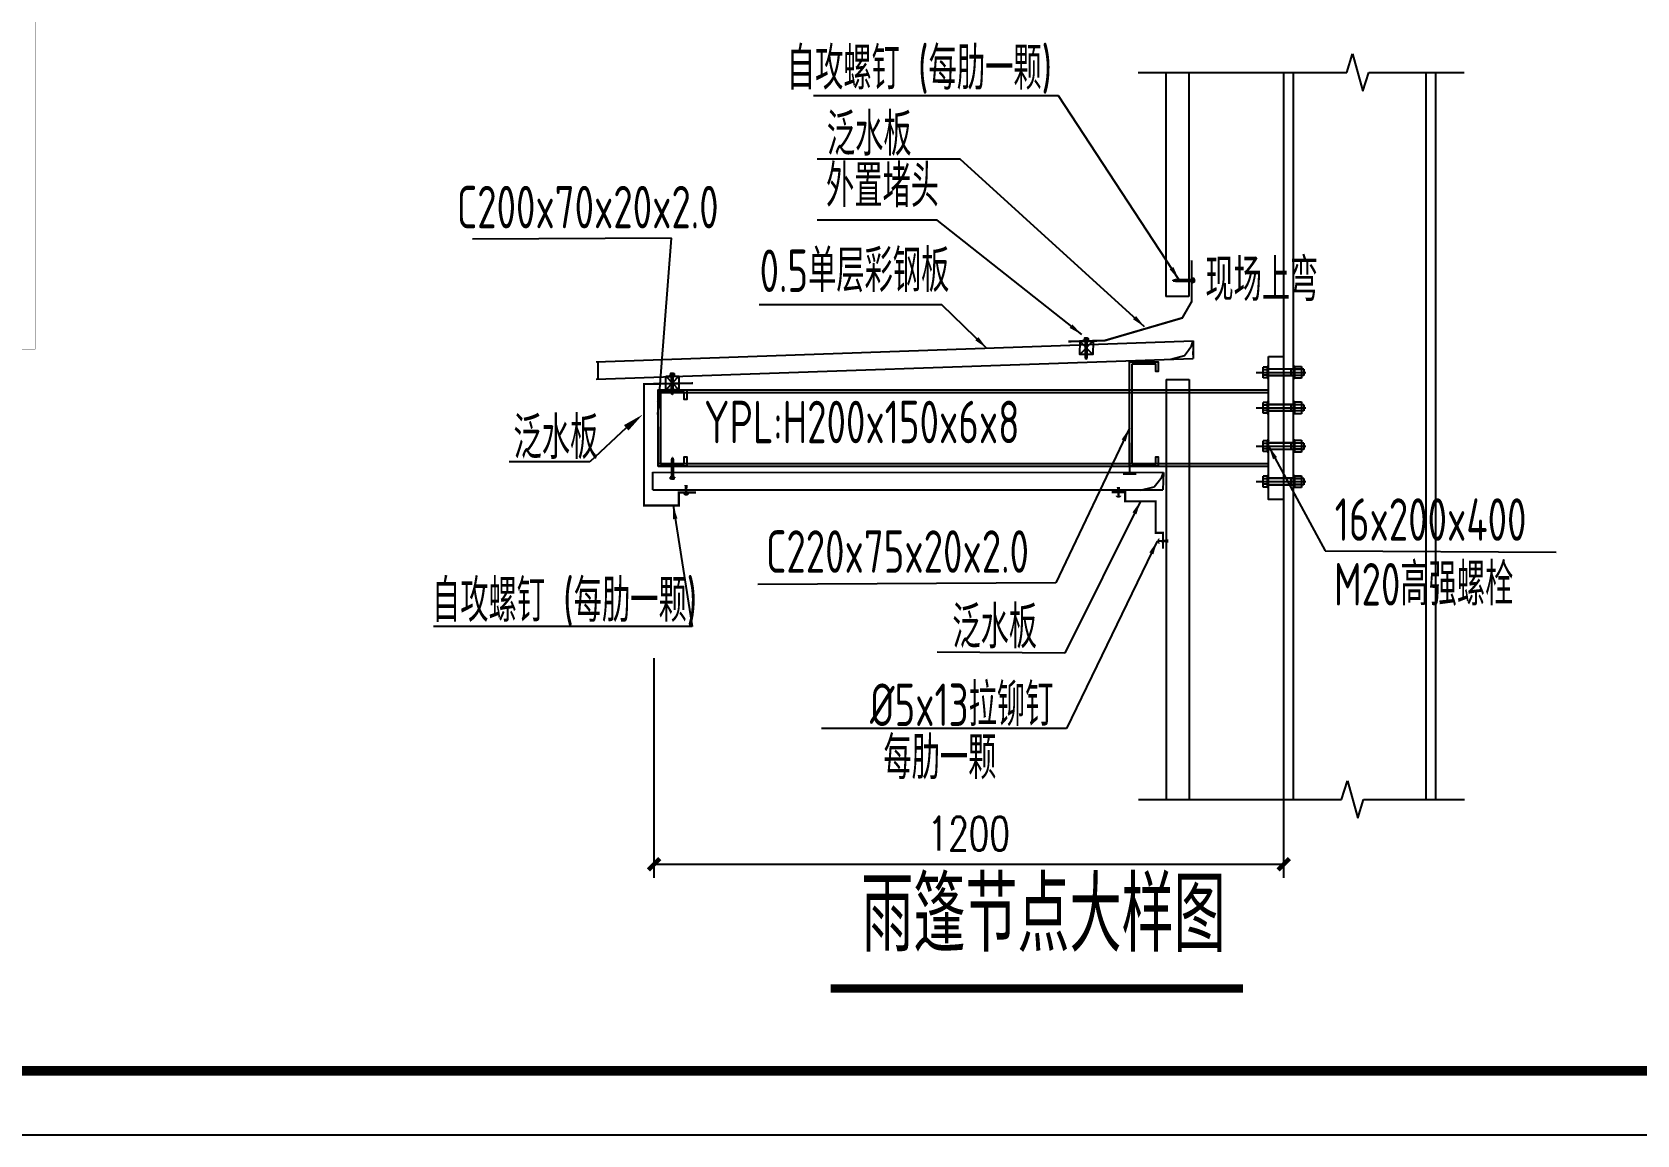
# Model space of a CAD drawing. Extents: x -33967 to 1773478, y -1022458 to -784650.
# Drawn here: x 610563 to 645971, y -875727 to -851393 of the extents above; entities that cross this region are included whole.
import ezdxf
from ezdxf.enums import TextEntityAlignment as Align

# ---------------------------------------------------------------- set-up
doc = ezdxf.new("R2010")
doc.units = 0
doc.header["$LTSCALE"] = 1000
doc.header["$MEASUREMENT"] = 0
for name, color, linetype in [('AXIS', 3, 'Continuous'), ('GZ', 50, 'Continuous'), ('LT', 27, 'Continuous'), ('PUB_TEXT', 7, 'Continuous'), ('PUB_TITLE', 4, 'Continuous'), ('SPACE', 7, 'Continuous'), ('TEXT', 7, 'Continuous')]:
    doc.layers.add(name, color=color, linetype=linetype)
doc.styles.add('_TCH_DIM_T3', font='SIMPLEX', dxfattribs={"width": 0.705882, "bigfont": 'GBCBIG'})
doc.styles.add('C', font='tssdeng.shx', dxfattribs={"height": 3, "bigfont": 'tssdchn.shx'})
doc.styles.add('TSSD_Norm', font='tssdeng.shx', dxfattribs={"bigfont": 'hztxt.shx'})
doc.dimstyles.new('TCH-200-1', dxfattribs={"dimtxt": 595, "dimasz": 200, "dimexe": 500, "dimexo": 600, "dimgap": 252.5, "dimtad": 1, "dimdec": 0, "dimzin": 0, "dimdsep": 46, "dimtxsty": '_TCH_DIM_T3', "dimblk": 'ARCHTICK', "dimcen": 0.09, "dimclrd": 3, "dimclre": 3, "dimclrt": 7, "dimazin": 2, "dimtfac": 1, "dimtdec": 0, "dimtix": 1, "dimtmove": 2, "dimatfit": 3, "dimfxl": 1, "dimtolj": 1, "dimtzin": 0, "dimarcsym": 0})
doc.dimstyles.new('TCH_250', dxfattribs={"dimtxt": 750, "dimasz": 250, "dimexe": 300, "dimexo": 300, "dimgap": 300, "dimtad": 1, "dimdec": 0, "dimzin": 0, "dimdsep": 46, "dimtxsty": '_TCH_DIM_T3', "dimblk": 'ARCHTICK', "dimcen": 0.09, "dimclrd": 3, "dimclre": 3, "dimclrt": 7, "dimazin": 2, "dimtfac": 1, "dimtdec": 0, "dimtix": 1, "dimtmove": 2, "dimatfit": 3, "dimfxl": 1, "dimtolj": 1, "dimtzin": 0, "dimarcsym": 0})

# ---------------------------------------------------------------- blocks, each defined once
blk = doc.blocks.new('_ArchTick')
at = {"color": 0, "linetype": 'ByBlock', "const_width": 0.4}
blk.add_lwpolyline([(-0.5, -0.5), (0.5, 0.5)], dxfattribs=at)
blk = doc.blocks.new('*D67')
at = {"layer": 'AXIS', "color": 3, "lineweight": -2, "transparency": 16777216}
for p, q in [((624284, -865206), (624284, -870055)), ((638177, -866725), (638177, -870055)), ((624284, -869755), (638177, -869755))]:
    blk.add_line(p, q, dxfattribs=at)
at = {"layer": 'Defpoints', "color": 0, "transparency": 16777216}
for p in [(624284, -864906), (638177, -866425), (638177, -869755)]:
    blk.add_point(p, dxfattribs=at)
at = {"layer": 'AXIS', "color": 3, "lineweight": -2, "transparency": 16777216, "xscale": 250, "yscale": 250, "zscale": 250, "rotation": 180}
blk.add_blockref('_ArchTick', (624284, -869755), dxfattribs=at)
at = {"layer": 'AXIS', "color": 3, "lineweight": -2, "transparency": 16777216, "xscale": 250, "yscale": 250, "zscale": 250}
blk.add_blockref('_ArchTick', (638177, -869755), dxfattribs=at)
at = {"layer": 'AXIS', "color": 7, "transparency": 16777216, "insert": (631230, -869080), "char_height": 750, "attachment_point": 5, "style": '_TCH_DIM_T3'}
blk.add_mtext('\\A1;1200', dxfattribs=at)
blk = doc.blocks.new('MD')
at = {"linetype": 'Continuous', "ltscale": 20}
blk.add_hatch(color=256, dxfattribs=at).paths.add_polyline_path([(8.6, -7.8), (8.6, -2.6), (-13.3, -4.2), (-13.2, 4.1), (8.6, 2.4), (8.6, 7.6, -0.696305)])
blk = doc.blocks.new('*X15')
at = {"color": 0}
for p, q in [((903710.7, -307545.5), (903713.7, -307542.6)), ((903710.7, -307554.3), (903716.7, -307548.3)), ((903710.7, -307563.2), (903716.7, -307557.2)), ((903710.7, -307572), (903716.7, -307566)), ((903710.7, -307580.9), (903716.7, -307574.9)), ((903710.7, -307589.7), (903716.7, -307583.7)), ((903710.7, -307598.5), (903716.7, -307592.5)), ((903712.2, -307606), (903716.1, -307602))]:
    blk.add_line(p, q, dxfattribs=at)
blk = doc.blocks.new('AUDIT_I_040821143925-1')
at = {"linetype": 'Continuous', "ltscale": 20, "xscale": -0.899999999919668, "yscale": 0.8999999999068677, "zscale": 0.9, "rotation": 269.9996944201824}
blk.add_blockref('*X15', (276843.2, -813343.8), dxfattribs=at)
blk = doc.blocks.new('GD')
at = {"linetype": 'Continuous', "ltscale": 20}
for p, q in [((0, 1.3), (15, 3.6)), ((0, -1.3), (0, 1.3)), ((15, 3.6), (137.5, 3.6)), ((108.1, -3.6), (108.1, 3.6)), ((137.5, -9.7), (137.5, 9.7)), ((137.5, 9.7), (140.8, 9.7)), ((140.8, -9.7), (140.8, 9.7)), ((148.5, 7.5), (140.8, 7.5)), ((148.5, 3.4), (140.8, 3.4)), ((150, -5.5), (150, 5.4)), ((0, -1.3), (15, -3.6)), ((15, -3.6), (137.5, -3.6)), ((137.5, -9.7), (140.8, -9.7)), ((148.5, -3.4), (140.8, -3.4)), ((148.5, -7.5), (140.8, -7.5))]:
    blk.add_line(p, q, dxfattribs=at)
blk.add_ellipse((148.5, 5.4), major_axis=(0, 2.08), ratio=0.698493, start_param=3.141597, end_param=6.28319, dxfattribs=at)
at = {"linetype": 'Continuous', "ltscale": 20, "extrusion": (0, 0, -1)}
for centre, major_axis, ratio, start_param, end_param in [((148.5, 0), (0, 3.37), 0.429967, -0.000017, 3.141602), ((148.5, -5.5), (0, 2.08), 0.698493, -0.000005, 3.141588)]:
    blk.add_ellipse(centre, major_axis=major_axis, ratio=ratio, start_param=start_param, end_param=end_param, dxfattribs=at)
at = {"layer": 'PUB_TEXT', "xscale": 1.825602383585646, "yscale": 1.341960000107064, "zscale": 1.34196}
blk.add_blockref('AUDIT_I_040821143925-1', (0, 0), dxfattribs=at)

msp = doc.modelspace()

# ---------------------------------------------------------------- linework, layer by layer
at = {"color": 0, "ltscale": 30}
for p, q in [((635574.7, -852283.1, -6171444728.8), (635574.7, -857227, -6171444728.8)), ((636082.3, -852283.1, -6171444728.8), (636082.3, -857227, -6171444728.8)), ((636082.3, -857227, -6171444728.8), (635574.7, -857227, -6171444728.8)), ((635582.1, -859056.6, -6171444728.8), (635582.1, -868323.8, -6171444728.8)), ((635582.1, -859056.6, -6171444728.8), (636089.7, -859056.6, -6171444728.8)), ((636089.7, -859056.6, -6171444728.8), (636089.7, -868323.8, -6171444728.8))]:
    msp.add_line(p, q, dxfattribs=at)
at = {"linetype": 'ByBlock'}
for p, q in [((633678.6, -858210.1, -6171444642.8), (633965.9, -858508.4, -6171444642.8)), ((633965.9, -858210.1, -6171444642.8), (633678.6, -858508.4, -6171444642.8)), ((624545.5, -858986.3, -6171444643.4), (624832.7, -859284.6, -6171444643.4)), ((624832.7, -858986.3, -6171444643.4), (624545.5, -859284.6, -6171444643.4))]:
    msp.add_line(p, q, dxfattribs=at)
for p, q in [((637571.9, -858902.9, -6171444728.8), (638665.1, -858902.9, -6171444728.8)), ((637721.8, -859022, -6171444728.8), (637721.8, -858783.9, -6171444728.8)), ((637812.6, -858783.9, -6171444728.8), (637721.8, -858783.9, -6171444728.8)), ((637812.6, -858843.4, -6171444728.8), (637721.8, -858843.4, -6171444728.8)), ((637812.6, -858962.5, -6171444728.8), (637721.8, -858962.5, -6171444728.8)), ((637812.6, -858771.7, -6171444728.8), (637812.6, -859034.2, -6171444728.8)), ((637843.8, -858771.7, -6171444728.8), (637812.6, -858771.7, -6171444728.8)), ((637843.8, -858834.2, -6171444728.8), (637812.6, -858834.2, -6171444728.8)), ((637843.8, -858971.7, -6171444728.8), (637812.6, -858971.7, -6171444728.8)), ((637843.8, -858771.7, -6171444728.8), (637843.8, -858775.3, -6171444728.8)), ((637843.8, -859034.2, -6171444728.8), (637843.8, -858771.7, -6171444728.8)), ((638343.2, -858827.9, -6171444728.8), (637843.8, -858827.9, -6171444728.8)), ((638343.2, -858834.2, -6171444728.8), (637843.8, -858834.2, -6171444728.8)), ((638343.2, -858971.7, -6171444728.8), (637843.8, -858971.7, -6171444728.8)), ((637843.8, -858977.9, -6171444728.8), (637843.8, -858974.3, -6171444728.8)), ((637843.8, -858975.8, -6171444728.8), (637843.8, -858977.9, -6171444728.8)), ((638343.2, -858977.9, -6171444728.8), (637843.8, -858977.9, -6171444728.8)), ((638343.2, -858977.9, -6171444728.8), (638343.2, -858827.9, -6171444728.8)), ((638393.2, -858827.9, -6171444728.8), (638343.2, -858827.9, -6171444728.8)), ((638624.5, -858834.2, -6171444728.8), (638343.2, -858834.2, -6171444728.8)), ((638624.5, -858971.7, -6171444728.8), (638343.2, -858971.7, -6171444728.8)), ((638343.2, -858977.9, -6171444728.8), (638343.2, -858974.3, -6171444728.8)), ((638343.2, -858975.8, -6171444728.8), (638343.2, -858977.9, -6171444728.8)), ((638393.2, -858977.9, -6171444728.8), (638343.2, -858977.9, -6171444728.8)), ((638393.2, -858771.7, -6171444728.8), (638393.2, -859034.2, -6171444728.8)), ((638424.5, -858771.7, -6171444728.8), (638393.2, -858771.7, -6171444728.8)), ((638393.2, -858827.9, -6171444728.8), (638393.2, -858831.6, -6171444728.8)), ((638393.2, -858830, -6171444728.8), (638393.2, -858827.9, -6171444728.8)), ((638424.5, -859034.2, -6171444728.8), (638424.5, -858771.7, -6171444728.8)), ((638424.5, -858773, -6171444728.8), (638572, -858773, -6171444728.8)), ((638572, -858838, -6171444728.8), (638424.5, -858838, -6171444728.8)), ((638572, -858967.9, -6171444728.8), (638424.5, -858967.9, -6171444728.8)), ((638572, -858773, -6171444728.8), (638572, -859032.8, -6171444728.8)), ((638624.5, -858834.2, -6171444728.8), (638624.5, -858971.7, -6171444728.8)), ((638624.5, -858837.8, -6171444728.8), (638624.5, -858834.2, -6171444728.8)), ((637812.6, -859022, -6171444728.8), (637721.8, -859022, -6171444728.8)), ((637843.8, -859034.2, -6171444728.8), (637812.6, -859034.2, -6171444728.8)), ((638393.2, -859034.2, -6171444728.8), (638393.2, -859030.6, -6171444728.8)), ((638424.5, -859034.2, -6171444728.8), (638393.2, -859034.2, -6171444728.8)), ((638572, -859032.8, -6171444728.8), (638424.5, -859032.8, -6171444728.8)), ((637571.9, -859684.2, -6171444728.8), (638665.1, -859684.2, -6171444728.8)), ((637721.8, -859803.3, -6171444728.8), (637721.8, -859565.1, -6171444728.8)), ((637812.6, -859565.1, -6171444728.8), (637721.8, -859565.1, -6171444728.8)), ((637812.6, -859624.7, -6171444728.8), (637721.8, -859624.7, -6171444728.8)), ((637812.6, -859552.9, -6171444728.8), (637812.6, -859815.4, -6171444728.8)), ((637843.8, -859552.9, -6171444728.8), (637812.6, -859552.9, -6171444728.8)), ((637843.8, -859615.4, -6171444728.8), (637812.6, -859615.4, -6171444728.8)), ((637843.8, -859552.9, -6171444728.8), (637843.8, -859556.5, -6171444728.8)), ((637843.8, -859815.4, -6171444728.8), (637843.8, -859552.9, -6171444728.8)), ((638343.2, -859609.2, -6171444728.8), (637843.8, -859609.2, -6171444728.8)), ((638343.2, -859615.4, -6171444728.8), (637843.8, -859615.4, -6171444728.8)), ((638343.2, -859759.2, -6171444728.8), (638343.2, -859609.2, -6171444728.8)), ((638393.2, -859609.2, -6171444728.8), (638343.2, -859609.2, -6171444728.8)), ((638624.5, -859615.4, -6171444728.8), (638343.2, -859615.4, -6171444728.8)), ((638393.2, -859552.9, -6171444728.8), (638393.2, -859815.4, -6171444728.8)), ((638424.5, -859552.9, -6171444728.8), (638393.2, -859552.9, -6171444728.8)), ((638393.2, -859609.2, -6171444728.8), (638393.2, -859612.9, -6171444728.8)), ((638393.2, -859611.3, -6171444728.8), (638393.2, -859609.2, -6171444728.8)), ((638424.5, -859815.4, -6171444728.8), (638424.5, -859552.9, -6171444728.8)), ((638424.5, -859554.3, -6171444728.8), (638572, -859554.3, -6171444728.8)), ((638572, -859619.2, -6171444728.8), (638424.5, -859619.2, -6171444728.8)), ((638572, -859554.3, -6171444728.8), (638572, -859814.1, -6171444728.8)), ((638624.5, -859615.4, -6171444728.8), (638624.5, -859752.9, -6171444728.8)), ((638624.5, -859619, -6171444728.8), (638624.5, -859615.4, -6171444728.8)), ((637812.6, -859743.7, -6171444728.8), (637721.8, -859743.7, -6171444728.8)), ((637812.6, -859803.3, -6171444728.8), (637721.8, -859803.3, -6171444728.8)), ((637843.8, -859752.9, -6171444728.8), (637812.6, -859752.9, -6171444728.8)), ((637843.8, -859815.4, -6171444728.8), (637812.6, -859815.4, -6171444728.8)), ((638343.2, -859752.9, -6171444728.8), (637843.8, -859752.9, -6171444728.8)), ((637843.8, -859759.2, -6171444728.8), (637843.8, -859755.5, -6171444728.8)), ((637843.8, -859757.1, -6171444728.8), (637843.8, -859759.2, -6171444728.8)), ((638343.2, -859759.2, -6171444728.8), (637843.8, -859759.2, -6171444728.8)), ((638624.5, -859752.9, -6171444728.8), (638343.2, -859752.9, -6171444728.8)), ((638343.2, -859759.2, -6171444728.8), (638343.2, -859755.5, -6171444728.8)), ((638343.2, -859757.1, -6171444728.8), (638343.2, -859759.2, -6171444728.8)), ((638393.2, -859759.2, -6171444728.8), (638343.2, -859759.2, -6171444728.8)), ((638393.2, -859815.4, -6171444728.8), (638393.2, -859811.9, -6171444728.8)), ((638424.5, -859815.4, -6171444728.8), (638393.2, -859815.4, -6171444728.8)), ((638572, -859749.1, -6171444728.8), (638424.5, -859749.1, -6171444728.8)), ((638572, -859814.1, -6171444728.8), (638424.5, -859814.1, -6171444728.8)), ((637721.8, -860649.8, -6171444728.8), (637721.8, -860411.7, -6171444728.8)), ((637812.6, -860411.7, -6171444728.8), (637721.8, -860411.7, -6171444728.8)), ((637812.6, -860399.5, -6171444728.8), (637812.6, -860662, -6171444728.8)), ((637843.8, -860399.5, -6171444728.8), (637812.6, -860399.5, -6171444728.8)), ((637843.8, -860399.5, -6171444728.8), (637843.8, -860403, -6171444728.8)), ((637843.8, -860662, -6171444728.8), (637843.8, -860399.5, -6171444728.8)), ((638393.2, -860399.5, -6171444728.8), (638393.2, -860662, -6171444728.8)), ((638424.5, -860399.5, -6171444728.8), (638393.2, -860399.5, -6171444728.8)), ((638424.5, -860662, -6171444728.8), (638424.5, -860399.5, -6171444728.8)), ((638424.5, -860400.8, -6171444728.8), (638572, -860400.8, -6171444728.8)), ((638572, -860400.8, -6171444728.8), (638572, -860660.6, -6171444728.8)), ((634776.2, -860455.8, -6171444642.8), (634776.2, -861139.8, -6171444642.8)), ((637571.9, -860530.7, -6171444728.8), (638665.1, -860530.7, -6171444728.8)), ((637812.6, -860471.2, -6171444728.8), (637721.8, -860471.2, -6171444728.8)), ((637812.6, -860590.3, -6171444728.8), (637721.8, -860590.3, -6171444728.8)), ((637812.6, -860649.8, -6171444728.8), (637721.8, -860649.8, -6171444728.8)), ((637843.8, -860462, -6171444728.8), (637812.6, -860462, -6171444728.8)), ((637843.8, -860599.5, -6171444728.8), (637812.6, -860599.5, -6171444728.8)), ((637843.8, -860662, -6171444728.8), (637812.6, -860662, -6171444728.8)), ((638343.2, -860455.7, -6171444728.8), (637843.8, -860455.7, -6171444728.8)), ((638343.2, -860462, -6171444728.8), (637843.8, -860462, -6171444728.8)), ((638343.2, -860599.5, -6171444728.8), (637843.8, -860599.5, -6171444728.8)), ((637843.8, -860605.7, -6171444728.8), (637843.8, -860602.1, -6171444728.8)), ((637843.8, -860603.6, -6171444728.8), (637843.8, -860605.7, -6171444728.8)), ((638343.2, -860605.7, -6171444728.8), (637843.8, -860605.7, -6171444728.8)), ((638343.2, -860605.7, -6171444728.8), (638343.2, -860455.7, -6171444728.8)), ((638393.2, -860455.7, -6171444728.8), (638343.2, -860455.7, -6171444728.8)), ((638624.5, -860462, -6171444728.8), (638343.2, -860462, -6171444728.8)), ((638624.5, -860599.5, -6171444728.8), (638343.2, -860599.5, -6171444728.8)), ((638343.2, -860605.7, -6171444728.8), (638343.2, -860602.1, -6171444728.8)), ((638343.2, -860603.6, -6171444728.8), (638343.2, -860605.7, -6171444728.8)), ((638393.2, -860605.7, -6171444728.8), (638343.2, -860605.7, -6171444728.8)), ((638393.2, -860455.7, -6171444728.8), (638393.2, -860459.4, -6171444728.8)), ((638393.2, -860457.8, -6171444728.8), (638393.2, -860455.7, -6171444728.8)), ((638393.2, -860662, -6171444728.8), (638393.2, -860658.4, -6171444728.8)), ((638424.5, -860662, -6171444728.8), (638393.2, -860662, -6171444728.8)), ((638572, -860465.8, -6171444728.8), (638424.5, -860465.8, -6171444728.8)), ((638572, -860595.7, -6171444728.8), (638424.5, -860595.7, -6171444728.8)), ((638572, -860660.6, -6171444728.8), (638424.5, -860660.6, -6171444728.8)), ((638624.5, -860462, -6171444728.8), (638624.5, -860599.5, -6171444728.8)), ((638624.5, -860465.5, -6171444728.8), (638624.5, -860462, -6171444728.8)), ((634632.4, -861139.8, -6171444642.8), (634920, -861139.8, -6171444642.8)), ((637571.9, -861312, -6171444728.8), (638665.1, -861312, -6171444728.8)), ((637721.8, -861431.1, -6171444728.8), (637721.8, -861192.9, -6171444728.8)), ((637812.6, -861192.9, -6171444728.8), (637721.8, -861192.9, -6171444728.8)), ((637812.6, -861252.4, -6171444728.8), (637721.8, -861252.4, -6171444728.8)), ((637812.6, -861371.5, -6171444728.8), (637721.8, -861371.5, -6171444728.8)), ((637812.6, -861431.1, -6171444728.8), (637721.8, -861431.1, -6171444728.8)), ((637812.6, -861180.7, -6171444728.8), (637812.6, -861443.2, -6171444728.8)), ((637843.8, -861180.7, -6171444728.8), (637812.6, -861180.7, -6171444728.8)), ((637843.8, -861243.2, -6171444728.8), (637812.6, -861243.2, -6171444728.8)), ((637843.8, -861380.7, -6171444728.8), (637812.6, -861380.7, -6171444728.8)), ((637843.8, -861443.2, -6171444728.8), (637812.6, -861443.2, -6171444728.8)), ((637843.8, -861180.7, -6171444728.8), (637843.8, -861184.3, -6171444728.8)), ((637843.8, -861443.2, -6171444728.8), (637843.8, -861180.7, -6171444728.8)), ((638343.2, -861237, -6171444728.8), (637843.8, -861237, -6171444728.8)), ((638343.2, -861243.2, -6171444728.8), (637843.8, -861243.2, -6171444728.8)), ((638343.2, -861380.7, -6171444728.8), (637843.8, -861380.7, -6171444728.8)), ((637843.8, -861387, -6171444728.8), (637843.8, -861383.3, -6171444728.8)), ((637843.8, -861384.9, -6171444728.8), (637843.8, -861387, -6171444728.8)), ((638343.2, -861387, -6171444728.8), (637843.8, -861387, -6171444728.8)), ((638343.2, -861387, -6171444728.8), (638343.2, -861237, -6171444728.8)), ((638393.2, -861237, -6171444728.8), (638343.2, -861237, -6171444728.8)), ((638624.5, -861243.2, -6171444728.8), (638343.2, -861243.2, -6171444728.8)), ((638624.5, -861380.7, -6171444728.8), (638343.2, -861380.7, -6171444728.8)), ((638343.2, -861387, -6171444728.8), (638343.2, -861383.3, -6171444728.8)), ((638343.2, -861384.9, -6171444728.8), (638343.2, -861387, -6171444728.8)), ((638393.2, -861387, -6171444728.8), (638343.2, -861387, -6171444728.8)), ((638393.2, -861180.7, -6171444728.8), (638393.2, -861443.2, -6171444728.8)), ((638424.5, -861180.7, -6171444728.8), (638393.2, -861180.7, -6171444728.8)), ((638393.2, -861237, -6171444728.8), (638393.2, -861240.7, -6171444728.8)), ((638393.2, -861239.1, -6171444728.8), (638393.2, -861237, -6171444728.8)), ((638393.2, -861443.2, -6171444728.8), (638393.2, -861439.7, -6171444728.8)), ((638424.5, -861443.2, -6171444728.8), (638393.2, -861443.2, -6171444728.8)), ((638424.5, -861443.2, -6171444728.8), (638424.5, -861180.7, -6171444728.8)), ((638424.5, -861182.1, -6171444728.8), (638572, -861182.1, -6171444728.8)), ((638572, -861247, -6171444728.8), (638424.5, -861247, -6171444728.8)), ((638572, -861376.9, -6171444728.8), (638424.5, -861376.9, -6171444728.8)), ((638572, -861441.9, -6171444728.8), (638424.5, -861441.9, -6171444728.8)), ((638572, -861182.1, -6171444728.8), (638572, -861441.9, -6171444728.8)), ((638624.5, -861243.2, -6171444728.8), (638624.5, -861380.7, -6171444728.8)), ((638624.5, -861246.8, -6171444728.8), (638624.5, -861243.2, -6171444728.8))]:
    msp.add_line(p, q)
at = {"color": 1, "const_width": 46.9}
for points, elevation in [([(636145, -856428.8), (636148, -857338.4), (635939.8, -857700), (634229.7, -858199.6), (633426.1, -858220.3)], -6171444642.8), ([(625147.2, -859140.3), (624063.3, -859159.2), (624063.3, -861838.5), (624832.7, -861838.5), (624832.7, -861552.2), (625212.5, -861552.2)], -6171444642.8), ([(634385.5, -861545.7), (634681.2, -861545.7), (634681.2, -861745.3), (635353.8, -861745.3), (635353.8, -862442.9), (635512.6, -862442.9), (635512.6, -862789.6)], -6171444728.8)]:
    msp.add_lwpolyline(points, dxfattribs=dict(at, elevation=elevation))
at = {"linetype": 'ByBlock'}
for points, elevation in [([(633684.3, -858210), (633971.6, -858210), (633965.9, -858508.4), (633678.6, -858508.4)], -6171444642.8), ([(624545.5, -858986.3), (624832.7, -858986.3), (624832.7, -859284.6), (624545.5, -859284.6)], -6171444643.4)]:
    msp.add_lwpolyline(points, close=True, dxfattribs=dict(at, elevation=elevation))
at = {"elevation": -6171444728.8}
msp.add_lwpolyline([(637843.8, -858552.6), (638176.5, -858552.6), (638176.5, -861705.3), (637843.8, -861705.3)], close=True, dxfattribs=at)
at = {"color": 3, "const_width": 183.8, "elevation": -6171444642.8}
msp.add_lwpolyline([(628179.2, -872496.2), (637281.5, -872496.2)], dxfattribs=at)
at = {"layer": 'AXIS', "linetype": 'ByBlock'}
for p, q in [((623010.4, -858667.5, -6171444642.8), (636180.4, -858207.6, -6171444642.8)), ((636145.4, -858315.6, -6171444642.8), (636180.4, -858207.6, -6171444642.8)), ((636180.4, -858207.6, -6171444642.8), (636180.4, -858594.2, -6171444642.8)), ((623010.4, -859054.1, -6171444642.8), (636180.4, -858594.2, -6171444642.8)), ((635690.2, -858611.3, -6171444642.8), (635989, -858529.2, -6171444642.8)), ((635989, -858529.2, -6171444642.8), (636074.2, -858414.8, -6171444642.8)), ((636074.2, -858414.8, -6171444642.8), (636145.4, -858315.6, -6171444642.8)), ((636174, -858441, -6171444642.8), (636183.7, -858592.6, -6171444642.8)), ((623053, -859054.1, -6171444642.8), (623053, -858667.5, -6171444642.8)), ((623670.6, -860125.6, -6171444642.8), (622866.1, -860872.9, -6171444642.8)), ((622866.1, -860872.9, -6171444642.8), (621089.6, -860872.9, -6171444642.8)), ((624255.8, -861103.2, -6171444728.8), (635524.8, -861110, -6171444728.8)), ((624255.8, -861489.8, -6171444728.8), (624255.8, -861103.2, -6171444728.8)), ((635485.8, -861216.7, -6171444728.8), (635524.8, -861110, -6171444728.8)), ((635524.8, -861109.8, -6171444728.8), (635511.1, -861496.3, -6171444728.8)), ((635020.4, -861499.1, -6171444728.8), (635321.9, -861424.6, -6171444728.8)), ((635321.9, -861424.6, -6171444728.8), (635411.1, -861313.3, -6171444728.8)), ((635321.9, -861424.6, -6171444728.8), (635411.1, -861313.3, -6171444728.8)), ((635411.1, -861313.3, -6171444728.8), (635485.8, -861216.7, -6171444728.8)), ((624255.8, -861489.8, -6171444728.8), (635511.1, -861496.3, -6171444728.8))]:
    msp.add_line(p, q, dxfattribs=at)
msp.add_solid([(623621.8, -860065, -6171444642.8), (623719.3, -860186.2, -6171444642.8), (624034.1, -859832.9, -6171444642.8)], dxfattribs=at)
at = {"layer": 'GZ'}
for p, q in [((639568.3, -852283.1, -6171444728.8), (639699.5, -851870.6, -6171444728.8)), ((639699.5, -851870.6, -6171444728.8), (639924.5, -852695.6, -6171444728.8)), ((634965, -852283.1, -6171444728.8), (639568.3, -852283.1, -6171444728.8)), ((638176.5, -852283.1, -6171444728.8), (638176.5, -868323.8, -6171444728.8)), ((638390.1, -852283.1, -6171444728.8), (638390.1, -868323.8, -6171444728.8)), ((639924.5, -852695.6, -6171444728.8), (640055.8, -852283.1, -6171444728.8)), ((640055.8, -852283.1, -6171444728.8), (642158.3, -852283.1, -6171444040.9)), ((641312.2, -852283.1, -6171444247.9), (641312.2, -868323.8, -6171444247.9)), ((641525.7, -852283.1, -6171444247.9), (641525.7, -868323.8, -6171444247.9)), ((639454.1, -868323.8, -6171444728.8), (639585.4, -867911.3, -6171444728.8)), ((639585.4, -867911.3, -6171444728.8), (639810.4, -868736.3, -6171444728.8)), ((634972.4, -868323.8, -6171444728.8), (639454.1, -868323.8, -6171444728.8)), ((639810.4, -868736.3, -6171444728.8), (639941.6, -868323.8, -6171444728.8)), ((639941.6, -868323.8, -6171444728.8), (642165.7, -868323.8, -6171444040.9))]:
    msp.add_line(p, q, dxfattribs=at)
at = {"layer": 'LT'}
for p, q in [((624372.2, -859285.3, -6171444728.8), (637843.8, -859285.3, -6171444728.8)), ((624372.2, -859285.3, -6171444728.8), (624372.8, -860908.7, -6171444643.4)), ((624372.2, -859344.8, -6171444728.8), (637843.8, -859344.8, -6171444728.8)), ((624372.7, -860913.2, -6171444646.5), (637843.8, -860913.1, -6171444728.8)), ((624372.8, -860972.6, -6171444643.4), (637843.8, -860972.6, -6171444728.8))]:
    msp.add_line(p, q, dxfattribs=at)
for points, elevation in [([(634828.5, -858721.3), (634828.5, -860919.9), (635355.8, -860919.9), (635355.8, -860761.7), (635408.5, -860761.7), (635408.5, -860972.6), (634775.8, -860972.6), (634775.8, -858668.6), (635408.5, -858668.6), (635408.5, -858879.5), (635355.8, -858879.5), (635355.8, -858721.3)], -6171444709.8), ([(624425.5, -859338), (624425.5, -860919.9), (624952.8, -860919.9), (624952.8, -860761.7), (625005.5, -860761.7), (625005.5, -860972.6), (624372.8, -860972.6), (624372.8, -859285.3), (625005.5, -859285.3), (625005.5, -859496.2), (624952.8, -859496.2), (624952.8, -859338)], -6171444643.4)]:
    msp.add_lwpolyline(points, close=True, dxfattribs=dict(at, elevation=elevation))
at = {"layer": 'PUB_TITLE'}
msp.add_lwpolyline([(540956.8, -875726.8), (659756.8, -875726.8), (659756.8, -791726.8), (540956.8, -791726.8)], close=True, dxfattribs=at)
at = {"layer": 'PUB_TITLE', "const_width": 212.1}
msp.add_lwpolyline([(543777.1, -874312.7), (543777.1, -793141), (657756.8, -793141), (657756.8, -874312.7)], close=True, dxfattribs=at)
at = {"layer": 'SPACE', "const_width": 10}
msp.add_lwpolyline([(554132.3, -803388.5), (610632.3, -803388.5), (610632.3, -858388.5), (554132.3, -858388.5)], close=True, dxfattribs=at)

# ---------------------------------------------------------------- block references
for name, p, xscale, yscale, zscale, rotation in [('GD', (635741.8, -856872.2, -6171444728.8), 3.100471169915012, 5.167451953120507, 5.167451953124998, 0.08408071477353737), ('GD', (633822.3, -858612.5, -6171444642.8), 3.100471169915014, 5.167451953120507, 5.167451953124998, 90.08408071477353), ('GD', (624689.1, -859388.7, -6171444643.4), 3.100471169915013, 5.167451953120507, 5.167451953124998, 90.08408071477353), ('GD', (624689.1, -860788.2, -6171444643.4), -3.100471169915014, 5.167451953120507, 5.167451953124998, 89.91591928522651), ('MD', (624993.4, -861499.6, -6171444728.8), 8.788183593742366, 8.788183593742366, 8.788183593742366, 270.6389793387227), ('MD', (634533.3, -861545.7, -6171444728.8), 8.788183593742366, 8.788183593742366, 8.788183593742366, 270.6389793387227), ('MD', (635512.6, -862623.8, -6171444728.8), 8.788183593742366, 8.788183593742366, 8.788183593742366, 180.6389793387227)]:
    msp.add_blockref(name, p, dxfattribs=dict(xscale=xscale, yscale=yscale, zscale=zscale, rotation=rotation))

# ---------------------------------------------------------------- texts
at = {"layer": 'TEXT', "style": 'C', "width": 0.7}
for s, p in [(' 自攻螺钉 (每肋一颗)', (626817.5, -852660.7, -6171444523.3)), ('外置堵头', (628078.9, -855256.6, -6171444556.8)), ('C200x70x20x2.0', (619933.6, -855723.2, -6171444351.9)), ('0.5单层彩钢板', (626614.4, -857127.3, -6171444351.3)), ('现场上弯', (636449.3, -857329.3, -6171444642.8)), ('YPL:H200x150x6x8', (625388.4, -860465, -6171444728.8)), ('16x200x400', (639303.6, -862617.9, 291.5)), ('C220x75x20x2.0', (626755.7, -863323.5, -6171444351.9)), ('M20高强螺栓', (639285, -864045.6, -2958)), (' 自攻螺钉 (每肋一颗)', (618987.9, -864405.4, -6171444643.4)), ('%%c5%%12013拉铆钉', (629049.5, -866705, -6171444728.8)), (' 每肋一颗', (628945.8, -867876.7, -6171444642.8))]:
    msp.add_text(s, height=937.5, dxfattribs=at).set_placement(p)
for p in [(628098.4, -853649.2, -6171444437.3), (621184.6, -860343.7, -6171444642.8), (630866.9, -864522.2, -6171444728.8)]:
    msp.add_text('泛水板', height=937.5, dxfattribs=at).set_placement(p, align=Align.MIDDLE_LEFT)
at = {"layer": 'TEXT', "style": 'TSSD_Norm', "width": 0.7}
msp.add_text('雨篷节点大样图', height=1640.62, dxfattribs=at).set_placement((628858.7, -872181, -6171444642.8), align=Align.BOTTOM_LEFT)

# ---------------------------------------------------------------- dimensions: what is measured, and where the dimension line sits
at = {"layer": 'AXIS'}
dim = msp.add_linear_dim(base=(638176.5, -869755.4, -6171444728.8), p1=(624284.3, -864905.6, -6171444728.8), p2=(638176.5, -866425.1, -6171444728.8), text='1200', dimstyle='TCH_250', dxfattribs=at)
dim.commit()
dim.dimension.update_dxf_attribs({"geometry": '*D67', "text_midpoint": (631230.4, -869080.4, -6171444728.8)})

# ---------------------------------------------------------------- leaders
for points in [[(635867.4, -856853.3, -6171444728.8), (633208.4, -852802.2, -6171444728.8), (627804.6, -852802.2, -6171444728.8)], [(635109.1, -857896.2, -6171444848.3), (631039.6, -854197, -6171444848.3), (627883.3, -854197, -6171444848.3)], [(633722.4, -858068.7, -6171444848.3), (630535.5, -855543.3, -6171444848.3), (627883.3, -855543.3, -6171444848.3)], [(624372.4, -859832.3, -6171444643.4), (624668.6, -855942.9, -6171444643.4), (620276.3, -855958.6, -6171444643.4)], [(631624, -858366.7, -6171444642.8), (630631.7, -857414.1, -6171444642.8), (626604.9, -857414.1, -6171444642.8)], [(634775.8, -860132.6, -6171444643.4), (633148.4, -863543.2, -6171444643.4), (626576.5, -863579.5, -6171444643.4)], [(637843.8, -860530.7), (639093.3, -862837.6), (644190.2, -862865.8)], [(624706.5, -861838.5, -6171444643.4), (625130, -864510.2, -6171444643.4), (619415.8, -864510.2, -6171444643.4)], [(635017.5, -861745.3, -6171444728.8), (633352.4, -865097.6, -6171444728.8), (630529.6, -865077.6, -6171444728.8)], [(635388.7, -862623.8, -6171444728.8), (633384.8, -866760.8, -6171444728.8), (627981, -866760.8, -6171444728.8)]]:
    msp.add_leader(points, dimstyle='TCH-200-1', override={"dimasz": 300}, dxfattribs=at)

doc.saveas('drawing.dxf')
